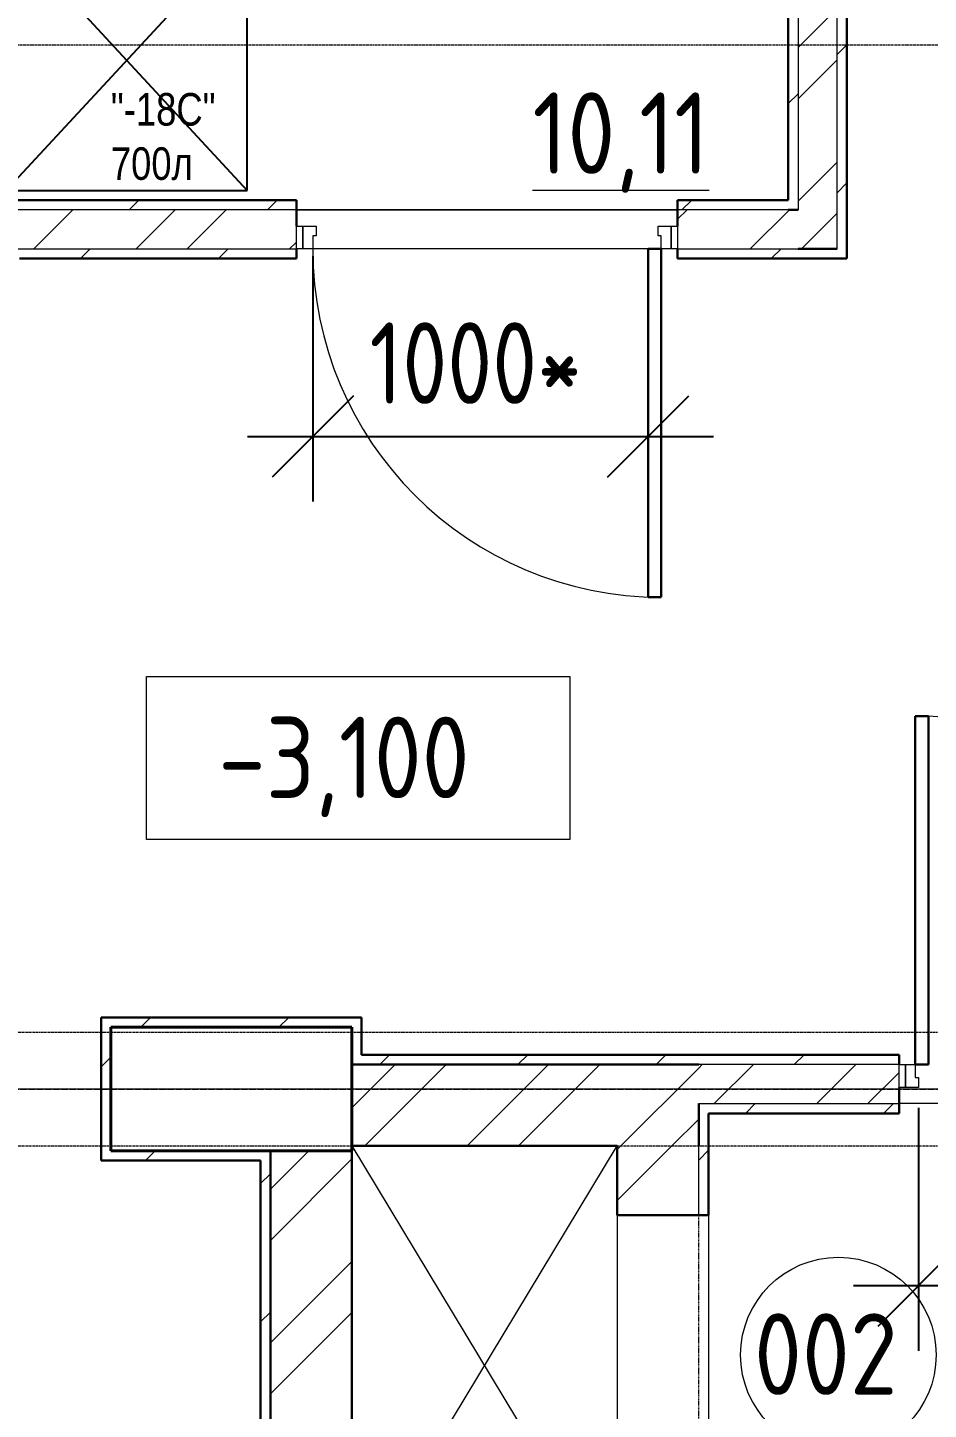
# Model space of a CAD drawing. Header units: millimetres. Extents: x -215207 to 92095, y -30385 to 123050.
# Drawn here: x -147640 to -144875, y 111691 to 115934 of the extents above; entities that cross this region are included whole.
import ezdxf

# ---------------------------------------------------------------- set-up
doc = ezdxf.new("R2010")
doc.units = ezdxf.units.MM
for name, pattern in [('ADSK_Линия сетки', [25, 20, -2.5, 0, -2.5]), ('ADSK_Сверху', [4.5, 3, -1.5]), ('Сверху', [3.96875, 2.38125, -1.5875])]:
    doc.linetypes.add(name, pattern=pattern)
for name, color, linetype, lineweight in [('Аннотация', 7, 'Continuous', 20), ('Двери', 7, 'Continuous', 9), ('Линии', 7, 'Continuous', 9), ('Марки помещений', 7, 'Continuous', 20), ('Несущие колонны', 7, 'Continuous', 20), ('Оси', 7, 'Continuous', 9), ('Отметки', 7, 'Continuous', 9), ('Перекрытие', 7, 'Continuous', 20), ('Стены наружные', 7, 'Continuous', 20), ('Стены штриховка', 7, 'Continuous', 9), ('Узлы', 7, 'Continuous', 20)]:
    doc.layers.add(name, color=color, linetype=linetype, lineweight=lineweight)
for name, color, linetype in [('тх разм', 7, 'Continuous'), ('ТХ_ПД_ЭО (все электрическое оборудование - кроме вытяжных зонтов)', 20, 'Continuous'), ('ТХ_ПОЗИЦИИ', 1, 'Continuous')]:
    doc.layers.add(name, color=color, linetype=linetype)
doc.styles.add('GOST Common_3', font='GOST_Common.ttf', dxfattribs={"width": 0.9, "height": 2.5})
doc.styles.add('Standart Arial', font='arial.ttf', dxfattribs={"width": 0.8, "height": 250})
doc.styles.add('ГОСТ 2.304', font='CS_Gost2304.shx')
doc.dimstyles.new('СПДС', dxfattribs={"dimscale": 100, "dimtxt": 2.5, "dimasz": 2.5, "dimexe": 2, "dimexo": 0.625, "dimgap": 1, "dimtad": 1, "dimdec": 0, "dimtxsty": 'ГОСТ 2.304', "dimblk": 'OBLIQUE', "dimblk1": 'OBLIQUE', "dimblk2": 'OBLIQUE', "dimcen": 2.5, "dimdle": 2, "dimadec": 0, "dimazin": 2, "dimtfac": 0.75, "dimtdec": 4, "dimtmove": 1, "dimatfit": 3, "dimfxl": 0, "dimtolj": 1, "dimarcsym": 0})

# ---------------------------------------------------------------- blocks, each defined once
blk = doc.blocks.new('Шкаф холод с нижним агрег 700 л')
at = {"layer": 'ТХ_ПД_ЭО (все электрическое оборудование - кроме вытяжных зонтов)', "color": 152, "true_color": 0x2776bb, "flags": 128}
blk.add_lwpolyline([(-282397, 147834.8), (-282397, 148684.8), (-281657, 148684.8), (-281657, 147834.8)], close=True, dxfattribs=at)
blk.add_lwpolyline([(-281657, 147834.8), (-282397, 148634.6), (-281657, 148634.8), (-282397, 147834.8)], dxfattribs=at)
blk = doc.blocks.new('Подвал 21082025 планы')
at = {"layer": 'Аннотация', "lineweight": 20}
for p, q in [((47179.5, -4933.5), (47179.5, -4433.5)), ((47179.5, -4433.5), (48479.5, -4433.5)), ((48479.5, -4433.5), (48479.5, -4933.5)), ((48479.5, -4933.5), (47179.5, -4933.5))]:
    blk.add_line(p, q, dxfattribs=at)
at = {"layer": 'Двери'}
for p, q in [((47640, -3050), (47660, -3050)), ((47640, -3120), (47640, -3050)), ((47660, -3120), (47660, -3050)), ((47660, -3050), (47700, -3050)), ((47660, -3050), (47660, -3120)), ((47700, -3050), (47700, -3080)), ((48750, -3050), (48790, -3050)), ((48750, -3080), (48750, -3050)), ((48790, -3050), (48790, -3120)), ((48790, -3120), (48790, -3050)), ((48790, -3050), (48810, -3050)), ((48810, -3050), (48810, -3120)), ((47690, -3080), (47690, -3120)), ((47700, -3080), (47690, -3080)), ((48760, -3080), (48750, -3080)), ((48760, -3120), (48760, -3080)), ((47660, -3120), (47640, -3120)), ((47690, -3120), (47660, -3120)), ((48790, -3120), (48760, -3120)), ((48810, -3120), (48790, -3120)), ((49490, -5625), (49510, -5625)), ((49490, -5695), (49490, -5625)), ((49510, -5625), (49540, -5625)), ((49510, -5695), (49510, -5625)), ((49510, -5625), (49510, -5695)), ((49540, -5625), (49540, -5665)), ((49540, -5665), (49550, -5665)), ((49550, -5665), (49550, -5695)), ((49510, -5695), (49490, -5695)), ((49550, -5695), (49510, -5695))]:
    blk.add_line(p, q, dxfattribs=at)
at = {"layer": 'Двери', "lineweight": 30}
for p, q in [((48720, -4190), (48720, -3120)), ((48720, -3120), (48760, -3120)), ((48760, -3120), (48760, -4190)), ((48760, -4190), (48720, -4190)), ((49540, -4555), (49580, -4555)), ((49540, -5625), (49540, -4555)), ((49580, -4555), (49580, -5625)), ((49580, -5625), (49540, -5625))]:
    blk.add_line(p, q, dxfattribs=at)
at = {"layer": 'Двери'}
for centre, start, end in [((48760, -3120), 180, 270), ((49540, -5625), 0, 90)]:
    blk.add_arc(centre, 1070, start, end, dxfattribs=at)
at = {"layer": 'Линии', "linetype": 'ADSK_Сверху'}
for p, q in [((42700, -2493), (52845.2, -2493)), ((30240, -5525), (50705, -5525)), ((30240, -5875), (50705, -5875))]:
    blk.add_line(p, q, dxfattribs=at)
at = {"layer": 'Линии', "lineweight": 18}
for p, q in [((47810, -5875), (48625, -7225)), ((47810, -7225), (48625, -5875)), ((48625, -5875), (48625, -7225))]:
    blk.add_line(p, q, dxfattribs=at)
at = {"layer": 'Марки помещений'}
blk.add_circle((49303.7, -6516.8), 300, dxfattribs=at)
at = {"layer": 'Несущие колонны', "lineweight": 40}
for p, q in [((47070, -5510), (47810, -5510)), ((47070, -5890), (47070, -5510)), ((47810, -5510), (47070, -5510)), ((47070, -5510), (47070, -5890)), ((47810, -5510), (47810, -5890)), ((47810, -5625), (47810, -5510)), ((47810, -5890), (47070, -5890)), ((47070, -5890), (47560, -5890)), ((47810, -5890), (47810, -5875))]:
    blk.add_line(p, q, dxfattribs=at)
at = {"layer": 'Несущие колонны'}
for p, q in [((47810, -5875), (47810, -5625)), ((47560, -5890), (47810, -5890))]:
    blk.add_line(p, q, dxfattribs=at)
at = {"layer": 'Оси', "linetype": 'ADSK_Линия сетки'}
blk.add_line((56682.9, -5700), (-12349.1, -5700), dxfattribs=at)
at = {"layer": 'Перекрытие', "color": 49, "true_color": 0x464646}
blk.add_line((48810, -3000), (47640, -3000), dxfattribs=at)
at = {"layer": 'Стены наружные', "lineweight": 30}
for p, q in [((49150, -30), (49150, -2970)), ((49330, -3150), (49330, -2070.4)), ((47640, -2970), (45840, -2970)), ((47640, -3050), (47640, -2970)), ((48810, -2970), (48810, -3050)), ((49150, -2970), (48810, -2970)), ((49180, -3000), (49150, -3000)), ((47640, -3150), (47640, -3120)), ((48810, -3120), (48810, -3150)), ((49180, -3120), (49300, -3120)), ((46790, -3150), (47640, -3150)), ((48810, -3150), (49330, -3150)), ((47840, -5480), (47040, -5480)), ((47040, -5480), (47040, -5920)), ((47070, -5510), (47810, -5510)), ((47070, -5890), (47070, -5510)), ((47810, -5510), (47810, -5625)), ((47840, -5595), (47840, -5480)), ((49490, -5595), (47840, -5595)), ((49490, -5625), (49490, -5595)), ((48875, -5625), (47810, -5625)), ((49490, -5775), (49490, -5695)), ((48875, -5875), (48875, -5745)), ((48905, -5775), (49490, -5775)), ((48905, -6087.1), (48905, -5775)), ((47560, -5890), (47070, -5890)), ((47560, -5890), (47560, -7475)), ((47810, -5875), (48625, -5875)), ((47810, -7225), (47810, -5890)), ((48625, -5875), (48625, -6087.1)), ((47040, -5920), (47530, -5920)), ((47530, -5920), (47530, -7855)), ((48875, -6087.1), (48905, -6087.1))]:
    blk.add_line(p, q, dxfattribs=at)
at = {"layer": 'Стены наружные', "linetype": 'Continuous', "lineweight": 9}
for p, q in [((49180, -2501.9), (49300, -2381.9)), ((49300, -2523.5), (49330, -2493.5)), ((49180, -2659), (49300, -2539)), ((49150, -2673.5), (49180, -2643.5)), ((49180, -2973.3), (49300, -2853.3)), ((49300, -2947.7), (49330, -2917.7)), ((47126.4, -3000), (47156.4, -2970)), ((47550.7, -3000), (47580.7, -2970)), ((48823.5, -3000), (48853.5, -2970)), ((46833.2, -3120), (46953.2, -3000)), ((47147.5, -3120), (47267.5, -3000)), ((47304.6, -3120), (47424.6, -3000)), ((48810, -3029), (48839, -3000)), ((49033.3, -3120), (49153.3, -3000)), ((49190.5, -3120), (49300, -3010.5)), ((46976.4, -3150), (47006.4, -3120)), ((47400.7, -3150), (47430.7, -3120)), ((47618.9, -3120), (47640, -3098.9)), ((49097.7, -3150), (49127.7, -3120)), ((47162, -5510), (47192, -5480)), ((47586.2, -5510), (47616.2, -5480)), ((47895.5, -5625), (47925.5, -5595)), ((48319.8, -5625), (48349.8, -5595)), ((48744, -5625), (48774, -5595)), ((49168.3, -5625), (49198.3, -5595)), ((47040, -5632), (47070, -5602)), ((47810, -5757.7), (47942.7, -5625)), ((47849.9, -5875), (48099.9, -5625)), ((48164.2, -5875), (48414.2, -5625)), ((48321.3, -5875), (48571.3, -5625)), ((48635.6, -5875), (48875, -5635.6)), ((48875, -5635.6), (48885.6, -5625)), ((48922.8, -5745), (49042.8, -5625)), ((49237.1, -5745), (49357.1, -5625)), ((49394.3, -5745), (49490, -5649.3)), ((49018.3, -5775), (49048.3, -5745)), ((49442.6, -5775), (49472.6, -5745)), ((48792.8, -5875), (48875, -5792.8)), ((47176.2, -5920), (47206.2, -5890)), ((47560, -6007.7), (47677.7, -5890)), ((48625, -5885.6), (48635.6, -5875)), ((48625, -6042.8), (48792.8, -5875)), ((48875, -5918.3), (48905, -5888.3)), ((47560, -6164.9), (47810, -5914.9)), ((47530, -5990.5), (47560, -5960.5)), ((47560, -6479.2), (47810, -6229.2)), ((47530, -6414.8), (47560, -6384.8)), ((47560, -6636.3), (47810, -6386.3))]:
    blk.add_line(p, q, dxfattribs=at)
at = {"layer": 'Стены наружные'}
for p, q in [((47640, -3000), (48810, -3000)), ((48720, -3120), (47690, -3120)), ((47810, -5625), (47810, -5875)), ((50660, -5745), (49490, -5745)), ((47810, -5890), (47560, -5890)), ((48905, -6087.1), (48905, -7087.1))]:
    blk.add_line(p, q, dxfattribs=at)
at = {"layer": 'Стены штриховка'}
for p, q in [((49180, -30), (49180, -3000)), ((49300, -3120), (49300, -2070.4)), ((47640, -3000), (45810, -3000)), ((49150, -3000), (48810, -3000)), ((46760, -3120), (47640, -3120)), ((48810, -3120), (49180, -3120)), ((49490, -5625), (48875, -5625)), ((48875, -5745), (49490, -5745)), ((48875, -6087.1), (48875, -5875))]:
    blk.add_line(p, q, dxfattribs=at)
at = {"layer": 'Узлы', "lineweight": 30}
blk.add_line((48875, -6087.1), (48625, -6087.1), dxfattribs=at)
at = {"layer": 'Узлы', "linetype": 'Сверху', "lineweight": 9}
for p, q in [((48625, -6087.1), (48625, -7087.1)), ((48875, -7087.1), (48875, -6087.1))]:
    blk.add_line(p, q, dxfattribs=at)
at = {"layer": 'Марки помещений', "style": 'GOST Common_3', "width": 0.9}
for s, p in [('%%U10,11', (48364.5, -2889.5)), ('002', (49044.9, -6639.1))]:
    blk.add_text(s, height=250, dxfattribs=at).set_placement(p)
at = {"layer": 'Отметки', "style": 'GOST Common_3', "width": 0.9}
blk.add_text('-3,100', height=250, dxfattribs=at).set_placement((47399.7, -4806.8))
blk = doc.blocks.new('_Oblique')
at = {"color": 0, "linetype": 'ByBlock', "lineweight": -2}
blk.add_line((-0.5, -0.5), (0.5, 0.5), dxfattribs=at)
blk = doc.blocks.new('*D556')
at = {"layer": 'Defpoints', "color": 0, "ltscale": 100, "transparency": 16777216}
for p in [(-144904.7, 112679.7), (-143854.7, 112679.7), (-143854.7, 112070.8)]:
    blk.add_point(p, dxfattribs=at)
at = {"layer": 'тх разм', "color": 0, "lineweight": -2, "ltscale": 100, "transparency": 16777216}
for p, q in [((-144904.7, 112617.2), (-144904.7, 111870.8)), ((-143854.7, 112617.2), (-143854.7, 111870.8)), ((-145104.7, 112070.8), (-143654.7, 112070.8))]:
    blk.add_line(p, q, dxfattribs=at)
at = {"layer": 'тх разм', "color": 0, "lineweight": -2, "ltscale": 100, "transparency": 16777216, "xscale": 250, "yscale": 250, "zscale": 250, "rotation": 180}
blk.add_blockref('_Oblique', (-144904.7, 112070.8), dxfattribs=at)
at = {"layer": 'тх разм', "color": 0, "lineweight": -2, "ltscale": 100, "transparency": 16777216, "xscale": 250, "yscale": 250, "zscale": 250}
blk.add_blockref('_Oblique', (-143854.7, 112070.8), dxfattribs=at)
at = {"layer": 'тх разм', "color": 0, "ltscale": 100, "transparency": 16777216, "insert": (-144379.7, 112295.8), "char_height": 250, "attachment_point": 5, "style": 'ГОСТ 2.304', "bg_fill": 3, "box_fill_scale": 1.1, "bg_fill_color": 256, "bg_fill_true_color": 13158600, "bg_fill_transparency": 0}
blk.add_mtext('\\A1;1000*', dxfattribs=at)
blk = doc.blocks.new('*D561')
at = {"layer": 'Defpoints', "color": 0, "ltscale": 100, "transparency": 16777216}
for p in [(-146764.7, 115294.7), (-145734.7, 115249.7), (-145734.7, 114678.9)]:
    blk.add_point(p, dxfattribs=at)
at = {"layer": 'тх разм', "color": 0, "lineweight": -2, "ltscale": 100, "transparency": 16777216}
for p, q in [((-146764.7, 115232.2), (-146764.7, 114478.9)), ((-145734.7, 115187.2), (-145734.7, 114478.9)), ((-146964.7, 114678.9), (-145534.7, 114678.9))]:
    blk.add_line(p, q, dxfattribs=at)
at = {"layer": 'тх разм', "color": 0, "lineweight": -2, "ltscale": 100, "transparency": 16777216, "xscale": 250, "yscale": 250, "zscale": 250, "rotation": 180}
blk.add_blockref('_Oblique', (-146764.7, 114678.9), dxfattribs=at)
at = {"layer": 'тх разм', "color": 0, "lineweight": -2, "ltscale": 100, "transparency": 16777216, "xscale": 250, "yscale": 250, "zscale": 250}
blk.add_blockref('_Oblique', (-145734.7, 114678.9), dxfattribs=at)
at = {"layer": 'тх разм', "color": 0, "ltscale": 100, "transparency": 16777216, "insert": (-146264.7, 114903.9), "char_height": 250, "attachment_point": 5, "style": 'ГОСТ 2.304', "bg_fill": 3, "box_fill_scale": 1.1, "bg_fill_color": 256, "bg_fill_true_color": 13158600, "bg_fill_transparency": 0}
blk.add_mtext('\\A1;1000*', dxfattribs=at)

msp = doc.modelspace()

# ---------------------------------------------------------------- block references
msp.add_blockref('Подвал 21082025 планы', (-194454.7, 118374.7))
at = {"color": 1, "xscale": -1}
msp.add_blockref('Шкаф холод с нижним агрег 700 л', (-429362.9, -32400.8), dxfattribs=at)

# ---------------------------------------------------------------- texts
at = {"layer": 'ТХ_ПОЗИЦИИ', "color": 1, "insert": (-147384.6, 115733.3), "char_height": 100, "attachment_point": 1, "style": 'Standart Arial'}
msp.add_mtext_dynamic_manual_height_columns('"-18С" 700л', width=51.794, gutter_width=1250, heights=[0], dxfattribs=at)

# ---------------------------------------------------------------- next in the draw order: dimensions: what is measured, and where the dimension line sits
at = {"layer": 'тх разм', "ltscale": 100}
dim = msp.add_linear_dim(base=(-145734.7, 114678.9), p1=(-146764.7, 115294.7), p2=(-145734.7, 115249.7), text='1000*', dimstyle='СПДС', dxfattribs=at)
dim.commit()
dim.dimension.update_dxf_attribs({"geometry": '*D561', "text_midpoint": (-146264.7, 114678.9), "dimtype": 160})
dim = msp.add_linear_dim(base=(-143854.7, 112070.8), p1=(-144904.7, 112679.7), p2=(-143854.7, 112679.7), text='1000*', dimstyle='СПДС', dxfattribs=at)
dim.commit()
dim.dimension.update_dxf_attribs({"geometry": '*D556', "text_midpoint": (-144379.7, 112295.8)})

# ---------------------------------------------------------------- next in the draw order: linework, layer by layer
at = {"layer": 'Оси', "linetype": 'ADSK_Линия сетки'}
msp.add_line((-138113.5, 112674.7), (-155945.5, 112674.7), dxfattribs=at)
msp.add_lwpolyline([(-155945.5, 112674.7), (-137771.8, 112674.7)], dxfattribs=at)

doc.saveas('drawing.dxf')
